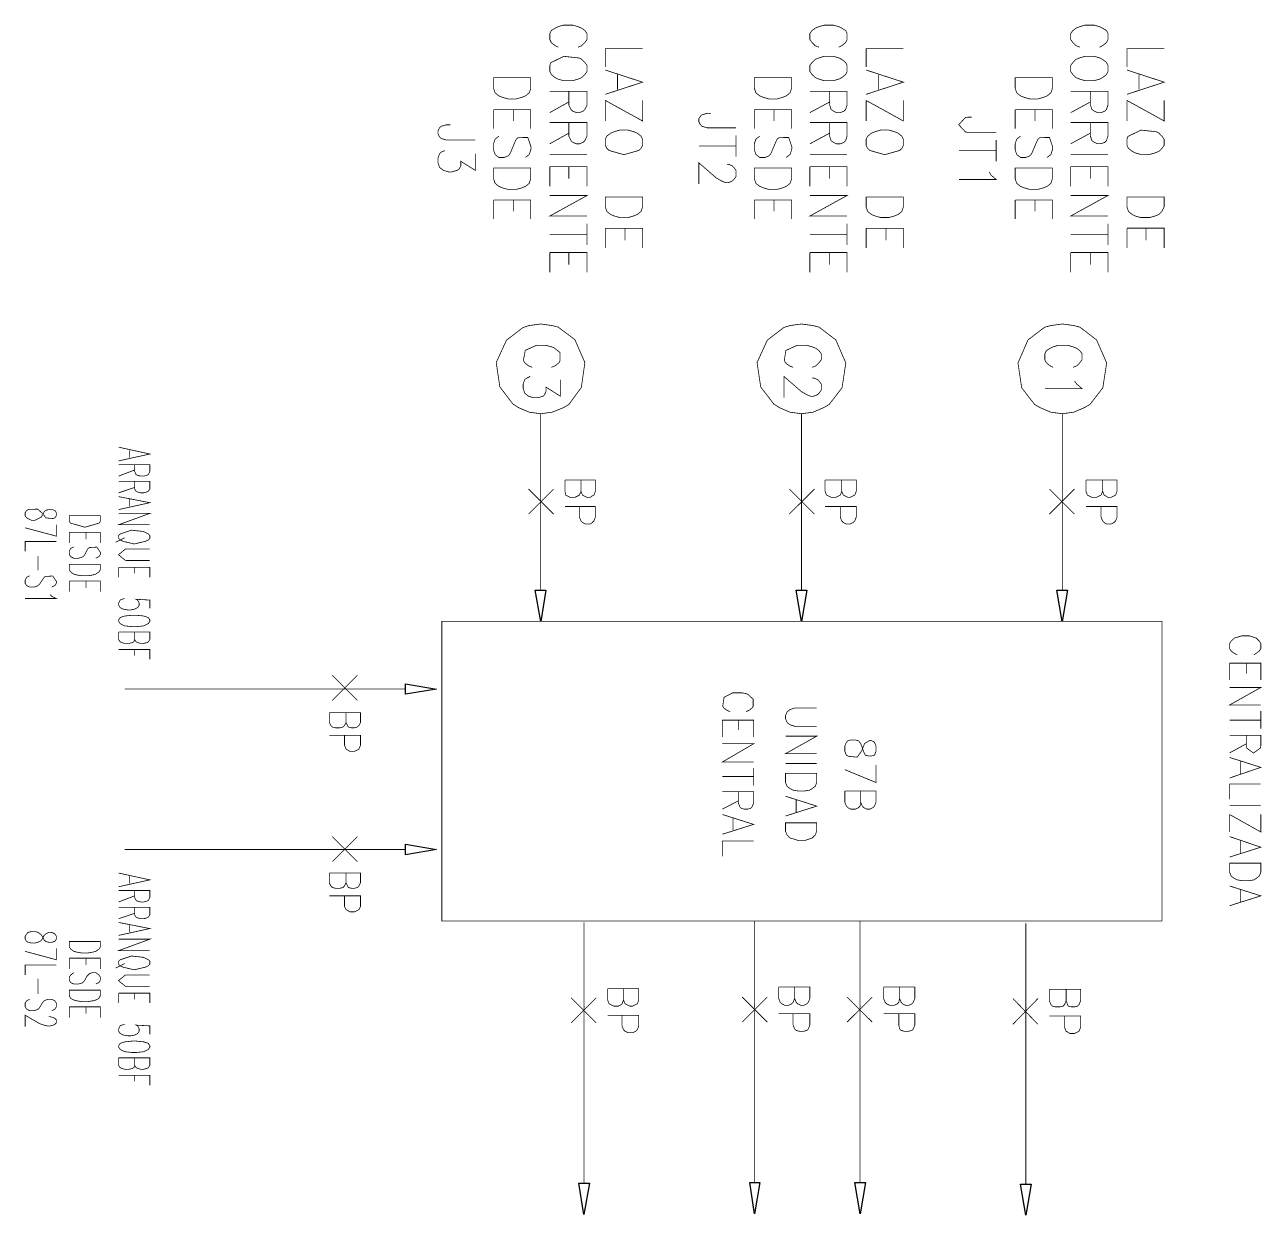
# Model space of a CAD drawing. Extents: x 0.1 to 11.6, y 0.2 to 16.4.
# Drawn here: x 8.245 to 9.601, y 3.378 to 4.683 of the extents above; entities that cross this region are included whole.
import ezdxf

# ---------------------------------------------------------------- set-up
doc = ezdxf.new("R2010")
doc.units = 0
doc.header["$MEASUREMENT"] = 0

msp = doc.modelspace()

# ---------------------------------------------------------------- linework, layer by layer
at = {"color": 0, "const_width": 0.000833}
for points in [[(8.85086, 4.65831), (8.85499, 4.66), (8.85835, 4.66331), (8.86083, 4.66667), (8.86083, 4.67333), (8.85835, 4.67665), (8.85499, 4.67914), (8.85086, 4.68083), (8.845, 4.68251), (8.83501, 4.68251), (8.82915, 4.68083), (8.82585, 4.67914), (8.82167, 4.67665), (8.81999, 4.67333), (8.81999, 4.66667), (8.82167, 4.66331), (8.82585, 4.66), (8.82915, 4.65831)], [(9.13667, 4.65831), (9.13997, 4.66), (9.14415, 4.66331), (9.14583, 4.66667), (9.14583, 4.67333), (9.14415, 4.67665), (9.13997, 4.67914), (9.13667, 4.68083), (9.13086, 4.68251), (9.12082, 4.68251), (9.11501, 4.68083), (9.11083, 4.67914), (9.10747, 4.67665), (9.10499, 4.67333), (9.10499, 4.66667), (9.10747, 4.66331), (9.11083, 4.66), (9.11501, 4.65831)], [(9.42253, 4.65831), (9.42583, 4.66), (9.43001, 4.66331), (9.43169, 4.66667), (9.43169, 4.67333), (9.43001, 4.67665), (9.42583, 4.67914), (9.42253, 4.68083), (9.41667, 4.68251), (9.40668, 4.68251), (9.40082, 4.68083), (9.39665, 4.67914), (9.39333, 4.67665), (9.39085, 4.67333), (9.39085, 4.66667), (9.39333, 4.66331), (9.39665, 4.66), (9.40082, 4.65831)], [(8.92165, 4.65663), (8.88086, 4.65663), (8.88086, 4.63667)], [(9.20751, 4.65663), (9.16667, 4.65663), (9.16667, 4.63667)], [(9.49333, 4.65663), (9.45253, 4.65663), (9.45253, 4.63667)], [(8.88086, 4.63331), (8.92165, 4.62001), (8.88086, 4.60667)], [(8.89415, 4.62831), (8.89415, 4.61165)], [(9.16667, 4.63331), (9.20751, 4.62001), (9.16667, 4.60667)], [(9.18001, 4.62831), (9.18001, 4.61165)], [(9.45253, 4.63331), (9.49333, 4.62001), (9.45253, 4.60667)], [(9.46582, 4.62831), (9.46582, 4.61165)], [(8.81999, 4.60997), (8.86083, 4.60997), (8.86083, 4.595), (8.85835, 4.59), (8.85667, 4.58832), (8.85249, 4.58664), (8.84918, 4.58664), (8.845, 4.58832), (8.84332, 4.59), (8.84082, 4.595), (8.84082, 4.60997)], [(8.84082, 4.59831), (8.81999, 4.58664)], [(8.88086, 4.59999), (8.92165, 4.57747), (8.92165, 4.59999)], [(8.88086, 4.59999), (8.88086, 4.57747)], [(9.10499, 4.60997), (9.14583, 4.60997), (9.14583, 4.595), (9.14415, 4.59), (9.14253, 4.58832), (9.13835, 4.58664), (9.13417, 4.58664), (9.13086, 4.58832), (9.12831, 4.59), (9.12668, 4.595), (9.12668, 4.60997)], [(9.12668, 4.59831), (9.10499, 4.58664)], [(9.16667, 4.59999), (9.20751, 4.57747), (9.20751, 4.59999)], [(9.16667, 4.59999), (9.16667, 4.57747)], [(9.39085, 4.60997), (9.43169, 4.60997), (9.43169, 4.595), (9.43001, 4.59), (9.42833, 4.58832), (9.42415, 4.58664), (9.41997, 4.58664), (9.41667, 4.58832), (9.41417, 4.59), (9.41249, 4.595), (9.41249, 4.60997)], [(9.41249, 4.59831), (9.39085, 4.58664)], [(9.45253, 4.59999), (9.49333, 4.57747), (9.49333, 4.59999)], [(9.45253, 4.59999), (9.45253, 4.57747)], [(8.75836, 4.59), (8.79915, 4.59), (8.79915, 4.56917)], [(8.75836, 4.59), (8.75836, 4.56917)], [(8.78, 4.59), (8.78, 4.57747)], [(9.02414, 4.56999), (8.99251, 4.56999), (8.98665, 4.57167), (8.98503, 4.57329), (8.98335, 4.57667), (8.98335, 4.57997), (8.98503, 4.58247), (8.98665, 4.58415), (8.99251, 4.58583), (8.99669, 4.58583)], [(9.04417, 4.59), (9.08501, 4.59), (9.08501, 4.56917)], [(9.04417, 4.59), (9.04417, 4.56917)], [(9.06581, 4.59), (9.06581, 4.57747)], [(9.33003, 4.59), (9.37082, 4.59), (9.37082, 4.56917)], [(9.33003, 4.59), (9.33003, 4.56917)], [(9.35167, 4.59), (9.35167, 4.57747)], [(8.73833, 4.55664), (8.70665, 4.55664), (8.70085, 4.55832), (8.69917, 4.56), (8.69749, 4.56332), (8.69749, 4.56662), (8.69917, 4.56999), (8.70085, 4.57167), (8.70665, 4.57329), (8.71083, 4.57329)], [(8.81999, 4.57579), (8.86083, 4.57579), (8.86083, 4.56082), (8.85835, 4.55583), (8.85667, 4.55414), (8.85249, 4.55246), (8.84918, 4.55246), (8.845, 4.55414), (8.84332, 4.55583), (8.84082, 4.56082), (8.84082, 4.57579)], [(9.10499, 4.57585), (9.14583, 4.57585), (9.14583, 4.56082), (9.14415, 4.55583), (9.14253, 4.55414), (9.13835, 4.55246), (9.13417, 4.55246), (9.13086, 4.55414), (9.12831, 4.55583), (9.12668, 4.56082), (9.12668, 4.57585)], [(9.30919, 4.565), (9.27832, 4.565), (9.2755, 4.56543), (9.26812, 4.57335), (9.2755, 4.58128), (9.27832, 4.58165), (9.2825, 4.58165)], [(9.39085, 4.57585), (9.43169, 4.57585), (9.43169, 4.56082), (9.43001, 4.55583), (9.42833, 4.55414), (9.42415, 4.55251), (9.41997, 4.55251), (9.41667, 4.55414), (9.41417, 4.55583), (9.41249, 4.56082), (9.41249, 4.57585)], [(8.79335, 4.53749), (8.79753, 4.54081), (8.79915, 4.54579), (8.79953, 4.54872), (8.79596, 4.5594), (8.78543, 4.55925), (8.78331, 4.55751), (8.78168, 4.55414), (8.7775, 4.54417), (8.77582, 4.54081), (8.77414, 4.53917), (8.77001, 4.53749), (8.76417, 4.53749), (8.75999, 4.54081), (8.75836, 4.54579), (8.75836, 4.55246), (8.75999, 4.55751), (8.76417, 4.56082)], [(8.84082, 4.56413), (8.81999, 4.55246)], [(9.02414, 4.56164), (9.02414, 4.53831)], [(9.07915, 4.53749), (9.08333, 4.54081), (9.08501, 4.54585), (9.08539, 4.54878), (9.08182, 4.5594), (9.07129, 4.55925), (9.06917, 4.55751), (9.06749, 4.55414), (9.06332, 4.54417), (9.06168, 4.54081), (9.06, 4.53917), (9.05583, 4.53749), (9.05003, 4.53749), (9.04585, 4.54081), (9.04417, 4.54585), (9.04417, 4.55246), (9.04585, 4.55751), (9.05003, 4.56082)], [(9.12668, 4.56413), (9.10499, 4.55246)], [(9.30919, 4.55664), (9.30919, 4.53331)], [(9.36501, 4.53749), (9.36919, 4.54081), (9.37082, 4.54585), (9.37121, 4.54878), (9.36762, 4.5594), (9.3571, 4.55925), (9.35499, 4.55751), (9.35335, 4.55414), (9.34918, 4.54417), (9.3475, 4.54081), (9.34581, 4.53917), (9.34169, 4.53749), (9.33583, 4.53749), (9.33165, 4.54081), (9.33003, 4.54585), (9.33003, 4.55246), (9.33165, 4.55751), (9.33583, 4.56082)], [(9.41249, 4.56418), (9.39085, 4.55251)], [(8.73833, 4.54167), (8.73833, 4.52333), (8.7225, 4.53331), (8.7225, 4.52832), (8.72081, 4.52496), (8.71832, 4.52333), (8.71251, 4.52165), (8.70915, 4.52165), (8.70335, 4.52333), (8.69917, 4.52664), (8.69749, 4.53163), (8.69749, 4.53668), (8.69917, 4.54167), (8.70085, 4.54329), (8.70503, 4.54497)], [(9.02414, 4.54997), (8.98335, 4.54997)], [(9.30919, 4.54497), (9.26833, 4.54497)], [(8.86083, 4.54081), (8.81999, 4.54081)], [(9.01417, 4.53), (9.01585, 4.53), (9.02001, 4.52832), (9.02165, 4.52664), (9.02414, 4.52333), (9.02414, 4.51665), (9.02165, 4.51329), (9.02001, 4.51167), (9.01585, 4.50999), (9.01247, 4.50999), (9.00836, 4.51167), (9.0025, 4.51497), (8.98335, 4.53163), (8.98335, 4.50831)], [(9.14583, 4.54081), (9.10499, 4.54081)], [(9.43169, 4.54081), (9.39085, 4.54081)], [(8.81999, 4.5275), (8.86083, 4.5275), (8.86083, 4.50581)], [(8.81999, 4.5275), (8.81999, 4.50581)], [(8.84082, 4.5275), (8.84082, 4.51417)], [(9.10499, 4.5275), (9.14583, 4.5275), (9.14583, 4.50581)], [(9.10499, 4.5275), (9.10499, 4.50581)], [(9.12668, 4.5275), (9.12668, 4.51417)], [(9.30165, 4.52165), (9.30333, 4.51833), (9.30919, 4.51335), (9.26833, 4.51335)], [(9.39085, 4.5275), (9.43169, 4.5275), (9.43169, 4.50581)], [(9.39085, 4.5275), (9.39085, 4.50581)], [(9.41249, 4.5275), (9.41249, 4.51417)], [(8.75836, 4.49083), (8.79915, 4.49083), (8.79915, 4.47)], [(8.75836, 4.49083), (8.75836, 4.47)], [(8.78, 4.49083), (8.78, 4.47831)], [(8.81999, 4.49582), (8.86083, 4.49582), (8.81999, 4.47331), (8.86083, 4.47331)], [(9.04417, 4.49083), (9.08501, 4.49083), (9.08501, 4.47)], [(9.04417, 4.49083), (9.04417, 4.47)], [(9.06581, 4.49083), (9.06581, 4.47831)], [(9.10499, 4.49582), (9.14583, 4.49582), (9.10499, 4.47331), (9.14583, 4.47331)], [(9.33003, 4.49083), (9.37082, 4.49083), (9.37082, 4.47)], [(9.33003, 4.49083), (9.33003, 4.47)], [(9.35167, 4.49083), (9.35167, 4.47831)], [(9.39085, 4.49582), (9.43169, 4.49582), (9.39085, 4.47331), (9.43169, 4.47331)], [(8.86083, 4.465), (8.86083, 4.44168)], [(9.14583, 4.465), (9.14583, 4.44168)], [(9.43169, 4.465), (9.43169, 4.44168)], [(8.86083, 4.45335), (8.81999, 4.45335)], [(8.88086, 4.45996), (8.92165, 4.45996), (8.92165, 4.43832)], [(8.88086, 4.45996), (8.88086, 4.43832)], [(8.9025, 4.45996), (8.9025, 4.44667)], [(9.14583, 4.45335), (9.10499, 4.45335)], [(9.16667, 4.45996), (9.20751, 4.45996), (9.20751, 4.43832)], [(9.16667, 4.45996), (9.16667, 4.43832)], [(9.18832, 4.45996), (9.18832, 4.44667)], [(9.43169, 4.45335), (9.39085, 4.45335)], [(9.45253, 4.46001), (9.49333, 4.46001), (9.49333, 4.43832)], [(9.45253, 4.46001), (9.45253, 4.43832)], [(9.47336, 4.46001), (9.47336, 4.44667)], [(8.81999, 4.43332), (8.86083, 4.43332), (8.86083, 4.41168)], [(8.81999, 4.43332), (8.81999, 4.41168)], [(8.84082, 4.43332), (8.84082, 4.41997)], [(9.10499, 4.43332), (9.14583, 4.43332), (9.14583, 4.41168)], [(9.10499, 4.43332), (9.10499, 4.41168)], [(9.12668, 4.43332), (9.12668, 4.41997)], [(9.39085, 4.43332), (9.43169, 4.43332), (9.43169, 4.41168)], [(9.39085, 4.43332), (9.39085, 4.41168)], [(9.41249, 4.43332), (9.41249, 4.41997)], [(8.82167, 4.30751), (8.82585, 4.30914), (8.83003, 4.3125), (8.83128, 4.31472), (8.83128, 4.32374), (8.82394, 4.32937), (8.82167, 4.32997), (8.81581, 4.33165), (8.80664, 4.33165), (8.80414, 4.33106), (8.79312, 4.32617), (8.79107, 4.31511), (8.79249, 4.3125), (8.79665, 4.30914), (8.80083, 4.30751)], [(9.10747, 4.30751), (9.11165, 4.30914), (9.11501, 4.3125), (9.11751, 4.31581), (9.11751, 4.32249), (9.11501, 4.32579), (9.11165, 4.32835), (9.10747, 4.32997), (9.10167, 4.33165), (9.09169, 4.33165), (9.08925, 4.33089), (9.07872, 4.32596), (9.07693, 4.31511), (9.07835, 4.3125), (9.08251, 4.30914), (9.08664, 4.30751)], [(9.39333, 4.30751), (9.39751, 4.30914), (9.40082, 4.3125), (9.40332, 4.31581), (9.40332, 4.32249), (9.40082, 4.32579), (9.39751, 4.32835), (9.39333, 4.32997), (9.38747, 4.33165), (9.3775, 4.33165), (9.37169, 4.32997), (9.36833, 4.32835), (9.36415, 4.32579), (9.36253, 4.32249), (9.36253, 4.31581), (9.36415, 4.3125), (9.36833, 4.30914), (9.37169, 4.30751)], [(8.83165, 4.29417), (8.83165, 4.27582), (8.81581, 4.28581), (8.81581, 4.28082), (8.81418, 4.2775), (8.8125, 4.27582), (8.80664, 4.27414), (8.80251, 4.27414), (8.79665, 4.27582), (8.79249, 4.27914), (8.79085, 4.28413), (8.79085, 4.28917), (8.79249, 4.29417), (8.79497, 4.29579), (8.79833, 4.29747)], [(9.10747, 4.29579), (9.10915, 4.29579), (9.11333, 4.29417), (9.11501, 4.29249), (9.11751, 4.28917), (9.11751, 4.2825), (9.11501, 4.27914), (9.11333, 4.2775), (9.10915, 4.27582), (9.10585, 4.27582), (9.10167, 4.2775), (9.09581, 4.28082), (9.07667, 4.29747), (9.07667, 4.27414)], [(9.39501, 4.29249), (9.39751, 4.28917), (9.40332, 4.28413), (9.36253, 4.28413)], [(8.81, 4.06332), (8.81, 4.25667)], [(9.09581, 4.06332), (9.09581, 4.25667)], [(9.38167, 4.06332), (9.38167, 4.25667)], [(8.3475, 4.22), (8.38167, 4.21251), (8.3475, 4.20497)], [(8.35915, 4.21664), (8.35915, 4.20833)], [(8.3475, 4.20079), (8.38167, 4.20079), (8.38167, 4.19331), (8.37999, 4.19), (8.37831, 4.18913), (8.375, 4.18832), (8.37169, 4.18832), (8.36833, 4.18913), (8.36664, 4.19), (8.36501, 4.19331), (8.36501, 4.20079)], [(8.36501, 4.19499), (8.3475, 4.18832)], [(8.3475, 4.18251), (8.38167, 4.18251), (8.38167, 4.17415), (8.37999, 4.17165), (8.37831, 4.17085), (8.375, 4.16997), (8.37169, 4.16997), (8.36833, 4.17085), (8.36664, 4.17165), (8.36501, 4.17415), (8.36501, 4.18251)], [(8.83664, 4.18414), (8.87001, 4.18414), (8.87001, 4.17165), (8.86833, 4.16749), (8.86664, 4.16667), (8.86415, 4.16499), (8.86083, 4.16499), (8.85585, 4.16749), (8.85417, 4.17165), (8.85417, 4.18414)], [(8.85417, 4.17165), (8.85249, 4.16749), (8.8475, 4.16499), (8.8425, 4.16499), (8.83751, 4.16749), (8.83664, 4.17165), (8.83664, 4.18414)], [(9.12169, 4.18414), (9.15582, 4.18414), (9.15582, 4.17165), (9.15419, 4.16749), (9.14914, 4.16499), (9.14665, 4.16499), (9.14165, 4.16749), (9.13997, 4.17165), (9.13997, 4.18414)], [(9.13997, 4.17165), (9.13835, 4.16749), (9.13336, 4.16499), (9.12831, 4.16499), (9.12332, 4.16749), (9.12169, 4.17165), (9.12169, 4.18414)], [(9.4075, 4.18414), (9.44168, 4.18414), (9.44168, 4.17165), (9.44, 4.16749), (9.435, 4.16499), (9.43164, 4.16499), (9.42914, 4.16667), (9.42751, 4.16749), (9.42583, 4.17165), (9.42583, 4.18414)], [(9.42583, 4.17165), (9.42415, 4.16749), (9.41917, 4.16499), (9.41417, 4.16499), (9.40918, 4.16749), (9.4075, 4.17165), (9.4075, 4.18414)], [(8.36501, 4.17583), (8.3475, 4.16997)], [(8.3475, 4.16581), (8.38167, 4.15918), (8.3475, 4.15164)], [(8.35915, 4.16331), (8.35915, 4.155)], [(8.79665, 4.17415), (8.82417, 4.14665)], [(8.79665, 4.14665), (8.82417, 4.17415)], [(9.08251, 4.17415), (9.11003, 4.14665)], [(9.08251, 4.14665), (9.11003, 4.17415)], [(9.36751, 4.17415), (9.39501, 4.14665)], [(9.36751, 4.14665), (9.39501, 4.17415)], [(8.83664, 4.155), (8.87001, 4.155), (8.87001, 4.14333), (8.86833, 4.13917), (8.86664, 4.13747), (8.86415, 4.13579), (8.85915, 4.13579), (8.85585, 4.13747), (8.85417, 4.13917), (8.85249, 4.14333), (8.85249, 4.155)], [(9.12169, 4.155), (9.15582, 4.155), (9.15582, 4.14333), (9.15419, 4.13917), (9.1525, 4.13747), (9.14914, 4.13579), (9.14501, 4.13579), (9.14165, 4.13747), (9.13997, 4.13917), (9.13835, 4.14333), (9.13835, 4.155)], [(9.4075, 4.155), (9.44168, 4.155), (9.44168, 4.14333), (9.44, 4.13917), (9.43832, 4.13747), (9.435, 4.13579), (9.43001, 4.13579), (9.42751, 4.13747), (9.42583, 4.13917), (9.42415, 4.14333), (9.42415, 4.155)], [(8.3475, 4.14746), (8.38167, 4.14746), (8.3475, 4.13499), (8.38167, 4.13499)], [(8.24501, 4.13167), (8.27919, 4.1225), (8.27919, 4.13499)], [(8.29335, 4.12663), (8.32753, 4.12663), (8.32753, 4.11496)], [(8.29335, 4.12663), (8.29335, 4.11496)], [(8.31168, 4.12663), (8.31168, 4.11914)], [(8.27919, 4.11664), (8.24501, 4.11664), (8.24501, 4.10579)], [(8.32249, 4.09831), (8.32585, 4.09999), (8.32747, 4.10249), (8.32775, 4.10433), (8.32357, 4.11051), (8.31569, 4.11003), (8.31418, 4.10915), (8.3125, 4.10667), (8.31, 4.10167), (8.30832, 4.09999), (8.30664, 4.09918), (8.30333, 4.09831), (8.29833, 4.09831), (8.29497, 4.09999), (8.29335, 4.10249), (8.29335, 4.10579), (8.29497, 4.10915), (8.29833, 4.11083)], [(8.35417, 4.12082), (8.34418, 4.11583)], [(8.25917, 4.10081), (8.25917, 4.08496)], [(8.38167, 4.10835), (8.35747, 4.10835), (8.35488, 4.10829), (8.34728, 4.10211), (8.35488, 4.09592), (8.35747, 4.09581), (8.38167, 4.09581)], [(8.3475, 4.08832), (8.38167, 4.08832), (8.38167, 4.07747)], [(8.3475, 4.08832), (8.3475, 4.07747)], [(8.36501, 4.08832), (8.36501, 4.08165)], [(8.27414, 4.06668), (8.2775, 4.06831), (8.27919, 4.07081), (8.2794, 4.07264), (8.27528, 4.07883), (8.26736, 4.07835), (8.26585, 4.07747), (8.26085, 4.06999), (8.25917, 4.06831), (8.25749, 4.06749), (8.25499, 4.06668), (8.25, 4.06668), (8.24669, 4.06831), (8.24501, 4.07081), (8.24501, 4.07417), (8.24669, 4.07747), (8.25, 4.07915)], [(8.29335, 4.07329), (8.32753, 4.07329), (8.32753, 4.06164)], [(8.29335, 4.07329), (8.29335, 4.06164)], [(8.31168, 4.07329), (8.31168, 4.06581)], [(8.27251, 4.05832), (8.27414, 4.05664), (8.27919, 4.05414), (8.24501, 4.05414)], [(8.38167, 4.04329), (8.38167, 4.05246), (8.36664, 4.05333), (8.36833, 4.05246), (8.37001, 4.04915), (8.37001, 4.04665), (8.36833, 4.04417), (8.36501, 4.04249), (8.36083, 4.04167), (8.35747, 4.04167), (8.35249, 4.04249), (8.34918, 4.04417), (8.3475, 4.04665), (8.3475, 4.04915), (8.34918, 4.05246), (8.35086, 4.05333), (8.35417, 4.05414)], [(8.3475, 4.01747), (8.38167, 4.01747), (8.38167, 4.00917), (8.37999, 4.00667), (8.37831, 4.00581), (8.375, 4.00499), (8.37169, 4.00499), (8.36833, 4.00581), (8.36664, 4.00667), (8.36501, 4.00917), (8.36501, 4.01747)], [(8.36501, 4.00917), (8.36415, 4.00667), (8.36253, 4.00581), (8.35915, 4.00499), (8.35417, 4.00499), (8.35086, 4.00581), (8.34918, 4.00667), (8.3475, 4.00917), (8.3475, 4.01747)], [(9.59169, 3.99246), (9.59418, 3.99414), (9.5975, 3.99664), (9.59918, 3.99914), (9.59918, 4.00499), (9.5975, 4.00749), (9.59418, 4.01079), (9.58664, 4.01329), (9.57835, 4.01329), (9.57335, 4.01167), (9.56999, 4.01079), (9.56668, 4.00749), (9.565, 4.00499), (9.565, 3.99914), (9.56668, 3.99664), (9.56999, 3.99414), (9.57335, 3.99246)], [(8.3475, 3.99832), (8.38167, 3.99832), (8.38167, 3.98747)], [(8.36501, 3.99832), (8.36501, 3.99164)], [(9.565, 3.98335), (9.59918, 3.98335), (9.59918, 3.965)], [(9.565, 3.98335), (9.565, 3.965)], [(9.58333, 3.98335), (9.58333, 3.97163)], [(8.58165, 3.97), (8.60915, 3.94249)], [(8.58165, 3.94249), (8.60915, 3.97)], [(8.66168, 3.95497), (8.35417, 3.95497)], [(9.035, 3.93001), (9.03836, 3.93164), (9.04167, 3.93414), (9.04286, 3.93599), (9.04286, 3.94385), (9.03683, 3.94933), (9.035, 3.94997), (9.03, 3.95085), (9.02251, 3.95085), (9.02029, 3.95079), (9.01101, 3.9459), (9.0095, 3.93614), (9.01085, 3.93414), (9.01417, 3.93164), (9.01753, 3.93001)], [(9.565, 3.95665), (9.59918, 3.95665), (9.565, 3.9375), (9.59918, 3.9375)], [(9.11253, 3.93414), (9.08832, 3.93414), (9.08333, 3.93251), (9.08003, 3.93001), (9.07835, 3.92583), (9.07835, 3.92247), (9.08003, 3.91835), (9.08333, 3.91581), (9.08832, 3.91417), (9.11253, 3.91417)], [(8.57835, 3.92914), (8.61253, 3.92914), (8.61253, 3.91829), (8.61083, 3.91499), (8.60915, 3.91331), (8.60585, 3.91249), (8.60249, 3.91249), (8.59918, 3.91331), (8.59668, 3.91829), (8.59668, 3.92914)], [(8.59668, 3.91829), (8.595, 3.91499), (8.59332, 3.91331), (8.59, 3.91249), (8.58501, 3.91249), (8.58165, 3.91331), (8.58003, 3.91499), (8.57835, 3.91829), (8.57835, 3.92914)], [(9.00917, 3.92085), (9.04335, 3.92085), (9.04335, 3.9025)], [(9.00917, 3.92085), (9.00917, 3.9025)], [(9.02669, 3.92085), (9.02669, 3.91)], [(9.59918, 3.92085), (9.565, 3.92085)], [(9.59918, 3.93083), (9.59918, 3.91168)], [(8.57835, 3.90414), (8.61253, 3.90414), (8.61253, 3.89333), (8.61083, 3.88917), (8.60585, 3.88667), (8.60086, 3.88667), (8.59831, 3.88829), (8.59668, 3.88917), (8.595, 3.89333), (8.595, 3.90414)], [(9.00917, 3.89497), (9.04335, 3.89497), (9.00917, 3.875), (9.04335, 3.875)], [(9.07835, 3.90332), (9.11253, 3.90332), (9.07835, 3.88417), (9.11253, 3.88417)], [(9.565, 3.90414), (9.59918, 3.90414), (9.59918, 3.89247), (9.59864, 3.89025), (9.59115, 3.88482), (9.58382, 3.89025), (9.58333, 3.89247), (9.58333, 3.90414)], [(9.58333, 3.89497), (9.565, 3.88499)], [(9.565, 3.87999), (9.59918, 3.86914), (9.565, 3.85747)], [(9.04335, 3.86833), (9.04335, 3.84918)], [(9.11253, 3.87332), (9.07835, 3.87332)], [(9.14333, 3.86664), (9.17751, 3.85249), (9.17751, 3.87164)], [(9.57667, 3.87582), (9.57667, 3.86165)], [(9.04335, 3.85915), (9.00917, 3.85915)], [(9.00917, 3.8425), (9.04335, 3.8425), (9.04335, 3.82997), (9.04167, 3.82585), (9.03999, 3.82417), (9.03668, 3.82335), (9.03331, 3.82335), (9.03, 3.82417), (9.02832, 3.82585), (9.02669, 3.82997), (9.02669, 3.8425)], [(9.14333, 3.84332), (9.17751, 3.84332), (9.17751, 3.83083), (9.17583, 3.82667), (9.17415, 3.82497), (9.17085, 3.82335), (9.16749, 3.82335), (9.16417, 3.82497), (9.16249, 3.82667), (9.16081, 3.83083), (9.16081, 3.84332)], [(9.16081, 3.83083), (9.16, 3.82667), (9.15831, 3.82497), (9.155, 3.82335), (9.15001, 3.82335), (9.14665, 3.82497), (9.14501, 3.82667), (9.14333, 3.83083), (9.14333, 3.84332)], [(9.59918, 3.85081), (9.565, 3.85081), (9.565, 3.83415)], [(9.02669, 3.83247), (9.00917, 3.82335)], [(9.07835, 3.83751), (9.11253, 3.82667), (9.07835, 3.81581)], [(9.09, 3.83333), (9.09, 3.81917)], [(9.59918, 3.82747), (9.565, 3.82747)], [(9.00917, 3.81749), (9.04335, 3.80664), (9.00917, 3.79585)], [(9.02083, 3.81332), (9.02083, 3.79997)], [(9.565, 3.81749), (9.59918, 3.79833), (9.59918, 3.81749)], [(9.565, 3.81749), (9.565, 3.79833)], [(8.58165, 3.79329), (8.60915, 3.76585)], [(8.58165, 3.76585), (8.60915, 3.79329)], [(9.04335, 3.78831), (9.00917, 3.78831), (9.00917, 3.77165)], [(9.565, 3.79329), (9.59918, 3.78163), (9.565, 3.77083)], [(9.57667, 3.78917), (9.57667, 3.77501)], [(8.66168, 3.77914), (8.35417, 3.77914)], [(8.3475, 3.75331), (8.38167, 3.74582), (8.3475, 3.73833)], [(8.35915, 3.75), (8.35915, 3.74164)], [(8.57835, 3.75331), (8.61253, 3.75331), (8.61253, 3.74246), (8.61083, 3.73915), (8.60915, 3.73747), (8.60585, 3.73665), (8.60249, 3.73665), (8.59918, 3.73747), (8.59668, 3.74246), (8.59668, 3.75331)], [(8.59668, 3.74246), (8.595, 3.73915), (8.59332, 3.73747), (8.59, 3.73665), (8.58501, 3.73665), (8.58165, 3.73747), (8.58003, 3.73915), (8.57835, 3.74246), (8.57835, 3.75331)], [(8.3475, 3.73415), (8.38167, 3.73415), (8.38167, 3.72667), (8.37999, 3.72331), (8.37831, 3.7225), (8.375, 3.72163), (8.37169, 3.72163), (8.36833, 3.7225), (8.36664, 3.72331), (8.36501, 3.72667), (8.36501, 3.73415)], [(9.565, 3.73915), (9.59918, 3.72831), (9.565, 3.7175)], [(9.57667, 3.73497), (9.57667, 3.72168)], [(8.36501, 3.72831), (8.3475, 3.72163)], [(8.3475, 3.71582), (8.38167, 3.71582), (8.38167, 3.70747), (8.37999, 3.70497), (8.37831, 3.70415), (8.375, 3.70335), (8.37169, 3.70335), (8.36833, 3.70415), (8.36664, 3.70497), (8.36501, 3.70747), (8.36501, 3.71582)], [(8.57835, 3.72831), (8.61253, 3.72831), (8.61253, 3.71664), (8.61083, 3.71332), (8.60585, 3.71083), (8.60086, 3.71083), (8.59831, 3.71251), (8.59668, 3.71332), (8.595, 3.71664), (8.595, 3.72831)], [(8.36501, 3.70915), (8.3475, 3.70335)], [(8.3475, 3.69917), (8.38167, 3.69249), (8.3475, 3.685)], [(8.35915, 3.69667), (8.35915, 3.68832)], [(8.85747, 3.41331), (8.85747, 3.69917)], [(9.04417, 3.41417), (9.04417, 3.70079)], [(9.16, 3.41417), (9.16, 3.70079)], [(9.34169, 3.41249), (9.34169, 3.69829)], [(8.3475, 3.68083), (8.38167, 3.68083), (8.3475, 3.66829), (8.38167, 3.66829)], [(8.24501, 3.66749), (8.27919, 3.65831), (8.27919, 3.67085)], [(8.27919, 3.6525), (8.24501, 3.6525), (8.24501, 3.64165)], [(8.29335, 3.66), (8.32753, 3.66), (8.32753, 3.64833)], [(8.29335, 3.66), (8.29335, 3.64833)], [(8.31168, 3.66), (8.31168, 3.6525)], [(8.35417, 3.65414), (8.34418, 3.64914)], [(8.25917, 3.63747), (8.25917, 3.62082)], [(8.32249, 3.63167), (8.32585, 3.63331), (8.32747, 3.63579), (8.32747, 3.63917), (8.32585, 3.64165), (8.32249, 3.64415), (8.31917, 3.64415), (8.31581, 3.64333), (8.3125, 3.63997), (8.31, 3.63499), (8.30832, 3.63331), (8.30664, 3.63249), (8.30333, 3.63167), (8.29833, 3.63167), (8.29497, 3.63331), (8.29335, 3.63579), (8.29335, 3.63917), (8.29497, 3.64165), (8.29833, 3.64415)], [(8.38167, 3.64165), (8.35747, 3.64165), (8.35488, 3.6416), (8.34728, 3.63542), (8.35488, 3.62924), (8.35747, 3.62918), (8.38167, 3.62918)], [(8.3475, 3.62164), (8.38167, 3.62164), (8.38167, 3.61083)], [(8.3475, 3.62164), (8.3475, 3.61083)], [(8.36501, 3.62164), (8.36501, 3.61496)], [(8.88336, 3.62663), (8.91749, 3.62663), (8.91749, 3.61415), (8.91585, 3.60997), (8.91081, 3.60747), (8.9075, 3.60747), (8.9025, 3.60997), (8.90082, 3.61415), (8.90082, 3.62663)], [(8.90082, 3.61415), (8.89914, 3.60997), (8.89833, 3.60915), (8.89501, 3.60747), (8.88997, 3.60747), (8.88499, 3.60997), (8.88336, 3.61415), (8.88336, 3.62663)], [(9.07086, 3.62831), (9.10499, 3.62831), (9.10499, 3.61583), (9.10335, 3.61165), (9.10167, 3.60997), (9.09831, 3.60835), (9.095, 3.60835), (9.09169, 3.60997), (9.09, 3.61165), (9.08832, 3.61583), (9.08832, 3.62831)], [(9.08832, 3.61583), (9.08664, 3.61165), (9.08501, 3.60997), (9.08165, 3.60835), (9.07747, 3.60835), (9.07417, 3.60997), (9.07249, 3.61165), (9.07086, 3.61583), (9.07086, 3.62831)], [(9.18582, 3.62831), (9.22, 3.62831), (9.22, 3.61583), (9.21832, 3.61165), (9.21669, 3.60997), (9.21332, 3.60835), (9.21001, 3.60835), (9.20665, 3.60997), (9.20503, 3.61165), (9.20335, 3.61583), (9.20335, 3.62831)], [(9.20335, 3.61583), (9.20247, 3.61165), (9.20085, 3.60997), (9.19749, 3.60835), (9.19249, 3.60835), (9.18918, 3.60997), (9.1875, 3.61165), (9.18582, 3.61583), (9.18582, 3.62831)], [(9.36751, 3.62582), (9.40169, 3.62582), (9.40169, 3.61333), (9.40001, 3.60915), (9.39833, 3.60747), (9.39501, 3.60667), (9.39165, 3.60667), (9.38835, 3.60747), (9.38747, 3.60915), (9.38585, 3.61333), (9.38585, 3.62582)], [(9.38585, 3.61333), (9.38417, 3.60915), (9.38249, 3.60747), (9.37918, 3.60667), (9.37418, 3.60667), (9.37082, 3.60747), (9.36914, 3.60915), (9.36751, 3.61333), (9.36751, 3.62582)], [(8.27414, 3.60249), (8.2775, 3.60417), (8.27919, 3.60667), (8.27919, 3.61083), (8.2775, 3.61333), (8.27414, 3.61496), (8.27083, 3.61496), (8.26753, 3.61415), (8.26585, 3.61333), (8.26417, 3.61165), (8.26085, 3.60579), (8.25917, 3.60417), (8.25749, 3.60331), (8.25499, 3.60249), (8.25, 3.60249), (8.24669, 3.60417), (8.24501, 3.60667), (8.24501, 3.61083), (8.24669, 3.61333), (8.25, 3.61496)], [(8.84332, 3.61664), (8.87082, 3.58914)], [(8.84332, 3.58914), (8.87082, 3.61664)], [(9.03082, 3.61746), (9.05832, 3.59)], [(9.03082, 3.59), (9.05832, 3.61746)], [(9.04417, 3.60747), (9.04497, 3.60747)], [(9.14583, 3.61746), (9.17333, 3.59)], [(9.14583, 3.59), (9.17333, 3.61746)], [(9.16, 3.60747), (9.16081, 3.60747)], [(9.32747, 3.61583), (9.35499, 3.58751)], [(9.32747, 3.58751), (9.35499, 3.61583)], [(8.27083, 3.59581), (8.27251, 3.59581), (8.27582, 3.595), (8.2775, 3.59413), (8.27919, 3.5925), (8.27919, 3.58914), (8.2775, 3.58751), (8.27582, 3.58664), (8.27251, 3.58583), (8.26915, 3.58583), (8.26585, 3.58664), (8.26085, 3.58832), (8.24501, 3.5975), (8.24501, 3.58496)], [(8.29335, 3.60667), (8.32753, 3.60667), (8.32753, 3.595)], [(8.29335, 3.60667), (8.29335, 3.595)], [(8.31168, 3.60667), (8.31168, 3.59918)], [(8.85747, 3.60667), (8.85835, 3.60667)], [(8.88336, 3.5975), (8.91749, 3.5975), (8.91749, 3.58583), (8.91585, 3.58165), (8.91417, 3.57997), (8.91081, 3.57835), (8.90582, 3.57835), (8.9025, 3.57997), (8.90082, 3.58165), (8.89914, 3.58583), (8.89914, 3.5975)], [(9.07086, 3.59918), (9.10499, 3.59918), (9.10499, 3.58664), (9.10335, 3.58247), (9.10167, 3.58083), (9.09831, 3.57997), (9.09332, 3.57997), (9.09, 3.58083), (9.08832, 3.58247), (9.08664, 3.58664), (9.08664, 3.59918)], [(9.18582, 3.59918), (9.22, 3.59918), (9.22, 3.58664), (9.21832, 3.58247), (9.21669, 3.58083), (9.21332, 3.57997), (9.20833, 3.57997), (9.20503, 3.58083), (9.20335, 3.58247), (9.20247, 3.58664), (9.20247, 3.59918)], [(9.34169, 3.60579), (9.3425, 3.60579)], [(9.36751, 3.59663), (9.40169, 3.59663), (9.40169, 3.58415), (9.40001, 3.57997), (9.39501, 3.57747), (9.38997, 3.57747), (9.38747, 3.57915), (9.38585, 3.57997), (9.38417, 3.58415), (9.38417, 3.59663)], [(8.38167, 3.57667), (8.38167, 3.58583), (8.36664, 3.58664), (8.36833, 3.58583), (8.37001, 3.58247), (8.37001, 3.57997), (8.36833, 3.57747), (8.36501, 3.57579), (8.36083, 3.57497), (8.35747, 3.57497), (8.35249, 3.57579), (8.34918, 3.57747), (8.3475, 3.57997), (8.3475, 3.58247), (8.34918, 3.58583), (8.35086, 3.58664), (8.35417, 3.58751)], [(8.3475, 3.55083), (8.38167, 3.55083), (8.38167, 3.54249), (8.37999, 3.53999), (8.37831, 3.53917), (8.375, 3.53831), (8.37169, 3.53831), (8.36833, 3.53917), (8.36664, 3.53999), (8.36501, 3.54249), (8.36501, 3.55083)], [(8.36501, 3.54249), (8.36415, 3.53999), (8.36253, 3.53917), (8.35915, 3.53831), (8.35417, 3.53831), (8.35086, 3.53917), (8.34918, 3.53999), (8.3475, 3.54249), (8.3475, 3.55083)], [(8.3475, 3.53162), (8.38167, 3.53162), (8.38167, 3.52083)], [(8.36501, 3.53162), (8.36501, 3.52501)]]:
    msp.add_lwpolyline(points, dxfattribs=at)
for points in [[(8.86083, 4.63829), (8.85835, 4.64165), (8.85499, 4.64497), (8.85237, 4.64649), (8.83529, 4.64833), (8.82107, 4.64128), (8.81999, 4.63829), (8.81999, 4.63167), (8.82167, 4.62831), (8.82585, 4.625), (8.82915, 4.62332), (8.83501, 4.62164), (8.845, 4.62164), (8.85086, 4.62332), (8.85499, 4.625), (8.85835, 4.62831), (8.86083, 4.63167), (8.86083, 4.63829)], [(9.14583, 4.63835), (9.14415, 4.64165), (9.13997, 4.64497), (9.13667, 4.64665), (9.13086, 4.64833), (9.12082, 4.64833), (9.11501, 4.64665), (9.11083, 4.64497), (9.10747, 4.64165), (9.10499, 4.63835), (9.10499, 4.63167), (9.10747, 4.62831), (9.11083, 4.625), (9.11501, 4.62332), (9.12082, 4.62164), (9.13086, 4.62164), (9.13667, 4.62332), (9.13997, 4.625), (9.14415, 4.62831), (9.14583, 4.63167), (9.14583, 4.63835)], [(9.43169, 4.63835), (9.43001, 4.64165), (9.42583, 4.64497), (9.42253, 4.64665), (9.41667, 4.64833), (9.40668, 4.64833), (9.40082, 4.64665), (9.39665, 4.64497), (9.39333, 4.64165), (9.39085, 4.63835), (9.39085, 4.63167), (9.39333, 4.62831), (9.39665, 4.625), (9.40082, 4.62332), (9.40668, 4.62164), (9.41667, 4.62164), (9.42253, 4.62332), (9.42583, 4.625), (9.43001, 4.62831), (9.43169, 4.63167), (9.43169, 4.63835)], [(8.75836, 4.625), (8.79915, 4.625), (8.79915, 4.61333), (8.79753, 4.60835), (8.79335, 4.60499), (8.78917, 4.60331), (8.78331, 4.60167), (8.77414, 4.60167), (8.76833, 4.60331), (8.76417, 4.60499), (8.75999, 4.60835), (8.75836, 4.61333), (8.75836, 4.625)], [(9.04417, 4.625), (9.08501, 4.625), (9.08501, 4.61333), (9.08333, 4.60835), (9.07915, 4.60499), (9.07497, 4.60331), (9.06917, 4.60167), (9.06, 4.60167), (9.05414, 4.60331), (9.05003, 4.60499), (9.04585, 4.60835), (9.04417, 4.61333), (9.04417, 4.625)], [(9.33003, 4.625), (9.37082, 4.625), (9.37082, 4.61333), (9.36919, 4.60835), (9.36501, 4.60499), (9.36083, 4.60331), (9.35499, 4.60167), (9.34581, 4.60167), (9.34, 4.60331), (9.33583, 4.60499), (9.33165, 4.60835), (9.33003, 4.61333), (9.33003, 4.625)], [(8.92165, 4.55751), (8.91997, 4.56082), (8.91585, 4.56413), (8.91168, 4.56581), (8.90582, 4.56749), (8.89665, 4.56749), (8.89085, 4.56581), (8.88667, 4.56413), (8.88249, 4.56082), (8.88086, 4.55751), (8.88086, 4.55083), (8.88249, 4.54747), (8.88482, 4.54519), (8.90121, 4.54053), (8.91758, 4.54519), (8.91997, 4.54747), (8.92165, 4.55083), (8.92165, 4.55751)], [(9.20751, 4.55751), (9.20583, 4.56082), (9.20167, 4.56413), (9.19749, 4.56581), (9.19168, 4.56749), (9.18251, 4.56749), (9.17665, 4.56581), (9.17253, 4.56413), (9.16835, 4.56082), (9.16667, 4.55751), (9.16667, 4.55083), (9.16835, 4.54747), (9.17068, 4.54519), (9.18707, 4.54053), (9.20344, 4.54519), (9.20583, 4.54747), (9.20751, 4.55083), (9.20751, 4.55751)], [(9.49333, 4.55751), (9.49083, 4.56082), (9.48753, 4.56418), (9.48492, 4.56565), (9.46783, 4.56749), (9.45361, 4.56049), (9.45253, 4.55751), (9.45253, 4.55083), (9.45415, 4.54747), (9.45833, 4.54417), (9.46164, 4.54249), (9.4675, 4.54081), (9.47749, 4.54081), (9.48335, 4.54249), (9.48753, 4.54417), (9.49083, 4.54747), (9.49333, 4.55083), (9.49333, 4.55751)], [(8.75836, 4.52582), (8.79915, 4.52582), (8.79915, 4.51417), (8.79753, 4.50917), (8.79335, 4.50581), (8.78917, 4.50412), (8.78331, 4.5025), (8.77414, 4.5025), (8.76833, 4.50412), (8.76417, 4.50581), (8.75999, 4.50917), (8.75836, 4.51417), (8.75836, 4.52582)], [(9.04417, 4.52582), (9.08501, 4.52582), (9.08501, 4.51417), (9.08333, 4.50917), (9.07915, 4.50581), (9.07497, 4.50418), (9.06917, 4.5025), (9.06, 4.5025), (9.05414, 4.50418), (9.05003, 4.50581), (9.04585, 4.50917), (9.04417, 4.51417), (9.04417, 4.52582)], [(9.33003, 4.52582), (9.37082, 4.52582), (9.37082, 4.51417), (9.36919, 4.50917), (9.36501, 4.50581), (9.36083, 4.50418), (9.35499, 4.5025), (9.34581, 4.5025), (9.34, 4.50418), (9.33583, 4.50581), (9.33165, 4.50917), (9.33003, 4.51417), (9.33003, 4.52582)], [(8.88086, 4.49414), (8.92165, 4.49414), (8.92165, 4.48329), (8.91997, 4.47831), (8.91585, 4.47499), (8.91168, 4.47331), (8.90582, 4.47163), (8.89665, 4.47163), (8.89085, 4.47331), (8.88667, 4.47499), (8.88249, 4.47831), (8.88086, 4.48329), (8.88086, 4.49414)], [(9.16667, 4.49414), (9.20751, 4.49414), (9.20751, 4.48335), (9.20583, 4.47831), (9.20167, 4.47499), (9.19749, 4.47331), (9.19168, 4.47168), (9.18251, 4.47168), (9.17665, 4.47331), (9.17253, 4.47499), (9.16835, 4.47831), (9.16667, 4.48335), (9.16667, 4.49414)], [(9.45253, 4.49414), (9.49333, 4.49414), (9.49333, 4.48335), (9.49083, 4.47831), (9.48753, 4.47499), (9.48335, 4.47331), (9.47749, 4.47168), (9.4675, 4.47168), (9.46164, 4.47331), (9.45833, 4.47499), (9.45415, 4.47831), (9.45253, 4.48335), (9.45253, 4.49414)], [(8.81, 4.25667), (8.82249, 4.25831), (8.83501, 4.26329), (8.84099, 4.26699), (8.85454, 4.28537), (8.85846, 4.31272), (8.84744, 4.33789), (8.82921, 4.35161), (8.82249, 4.35331), (8.81, 4.35499), (8.79753, 4.35331), (8.79069, 4.35118), (8.77251, 4.33724), (8.76129, 4.31278), (8.76525, 4.28608), (8.77957, 4.26731), (8.78581, 4.26329), (8.79753, 4.25831), (8.81, 4.25667)], [(9.09581, 4.25667), (9.10835, 4.25831), (9.12001, 4.26329), (9.12614, 4.26682), (9.14025, 4.28504), (9.14442, 4.31228), (9.13346, 4.33751), (9.11518, 4.35151), (9.10835, 4.35331), (9.09581, 4.35499), (9.08333, 4.35331), (9.0765, 4.35118), (9.05832, 4.33724), (9.04715, 4.31278), (9.05111, 4.28608), (9.06543, 4.26731), (9.07167, 4.26329), (9.08333, 4.25831), (9.09581, 4.25667)], [(9.38167, 4.25667), (9.39415, 4.25831), (9.40582, 4.26329), (9.41194, 4.26682), (9.42606, 4.28504), (9.43024, 4.31228), (9.41928, 4.33751), (9.40099, 4.35151), (9.39415, 4.35331), (9.38167, 4.35499), (9.36914, 4.35331), (9.36231, 4.35146), (9.34403, 4.33751), (9.33306, 4.31222), (9.33718, 4.285), (9.35129, 4.26682), (9.35747, 4.26329), (9.36914, 4.25831), (9.38167, 4.25667)], [(8.27919, 4.14833), (8.2775, 4.15082), (8.27414, 4.15164), (8.27083, 4.15164), (8.26753, 4.15082), (8.26585, 4.14914), (8.26417, 4.14583), (8.26247, 4.14333), (8.25586, 4.13997), (8.25168, 4.13997), (8.24669, 4.14247), (8.24501, 4.14497), (8.24501, 4.14833), (8.24669, 4.15082), (8.24946, 4.15181), (8.25885, 4.15213), (8.26389, 4.14746), (8.26801, 4.14242), (8.27533, 4.14182), (8.2775, 4.14247), (8.27919, 4.14497), (8.27919, 4.14833)], [(8.29335, 4.14497), (8.32753, 4.14497), (8.32753, 4.13917), (8.32628, 4.13688), (8.31044, 4.13226), (8.29454, 4.13688), (8.29335, 4.13917), (8.29335, 4.14497)], [(8.38167, 4.12332), (8.37999, 4.125), (8.37668, 4.12663), (8.37429, 4.12765), (8.36149, 4.12907), (8.34944, 4.125), (8.3475, 4.12332), (8.3475, 4.12001), (8.34918, 4.11833), (8.35232, 4.11686), (8.36458, 4.11393), (8.37679, 4.11686), (8.37999, 4.11833), (8.38167, 4.12001), (8.38167, 4.12332)], [(8.29335, 4.09164), (8.32753, 4.09164), (8.32753, 4.08583), (8.32585, 4.08333), (8.32249, 4.08083), (8.31917, 4.07997), (8.31418, 4.07915), (8.30669, 4.07915), (8.30165, 4.07997), (8.29833, 4.08083), (8.29497, 4.08333), (8.29335, 4.08583), (8.29335, 4.09164)], [(8.38167, 4.03082), (8.37999, 4.03331), (8.375, 4.035), (8.36664, 4.03581), (8.36253, 4.03581), (8.35417, 4.035), (8.34918, 4.03331), (8.3475, 4.03082), (8.3475, 4.02914), (8.34918, 4.02664), (8.35417, 4.02414), (8.36253, 4.02333), (8.36664, 4.02333), (8.375, 4.02414), (8.37999, 4.02664), (8.38167, 4.02914), (8.38167, 4.03082)], [(9.49083, 4.02914), (8.70167, 4.02914), (8.70167, 3.70085), (9.49083, 3.70085), (9.49083, 4.02914)], [(8.70167, 4.02914), (8.70167, 4.02914)], [(9.17751, 3.89247), (9.17583, 3.89665), (9.17253, 3.89833), (9.17079, 3.89865), (9.16499, 3.89529), (9.16163, 3.88693), (9.15685, 3.88032), (9.14751, 3.88118), (9.14501, 3.88249), (9.14333, 3.88667), (9.14333, 3.89247), (9.14501, 3.89665), (9.14665, 3.89833), (9.15001, 3.89914), (9.155, 3.89914), (9.15831, 3.89833), (9.16081, 3.89497), (9.16249, 3.89085), (9.16417, 3.88585), (9.16585, 3.88249), (9.16917, 3.88167), (9.17253, 3.88167), (9.17583, 3.88249), (9.17751, 3.88667), (9.17751, 3.89247)], [(9.07835, 3.86247), (9.11253, 3.86247), (9.11253, 3.85249), (9.11083, 3.84831), (9.10747, 3.84581), (9.10499, 3.84418), (9.09999, 3.84332), (9.09169, 3.84332), (9.08664, 3.84418), (9.08333, 3.84581), (9.08003, 3.84831), (9.07835, 3.85249), (9.07835, 3.86247)], [(9.07835, 3.80832), (9.11253, 3.80832), (9.11253, 3.79915), (9.11083, 3.79497), (9.10747, 3.79167), (9.09999, 3.78917), (9.09169, 3.78917), (9.08664, 3.79081), (9.08333, 3.79167), (9.08003, 3.79497), (9.07835, 3.79915), (9.07835, 3.80832)], [(9.565, 3.76417), (9.59918, 3.76417), (9.59918, 3.75418), (9.5975, 3.75), (9.59418, 3.7475), (9.59169, 3.74582), (9.58664, 3.74501), (9.57835, 3.74501), (9.57335, 3.74582), (9.56999, 3.7475), (9.56668, 3.75), (9.565, 3.75418), (9.565, 3.76417)], [(8.27919, 3.68414), (8.2775, 3.68664), (8.27414, 3.68832), (8.27083, 3.68832), (8.26753, 3.68664), (8.26585, 3.685), (8.26417, 3.68164), (8.26247, 3.67914), (8.25917, 3.67746), (8.25586, 3.67665), (8.25168, 3.67665), (8.24832, 3.67746), (8.24669, 3.67833), (8.24501, 3.68083), (8.24501, 3.68414), (8.24669, 3.68664), (8.24832, 3.68832), (8.25168, 3.68913), (8.25586, 3.68913), (8.25917, 3.68832), (8.26247, 3.68582), (8.26417, 3.68332), (8.26585, 3.67996), (8.26753, 3.67833), (8.27083, 3.67746), (8.27414, 3.67746), (8.2775, 3.67833), (8.27919, 3.68083), (8.27919, 3.68414)], [(8.29335, 3.67833), (8.32753, 3.67833), (8.32753, 3.67247), (8.32585, 3.66997), (8.32249, 3.66749), (8.31917, 3.66667), (8.31418, 3.66581), (8.30669, 3.66581), (8.30165, 3.66667), (8.29833, 3.66749), (8.29497, 3.66997), (8.29335, 3.67247), (8.29335, 3.67833)], [(8.38167, 3.65663), (8.37999, 3.65831), (8.37668, 3.66), (8.37429, 3.66103), (8.36149, 3.66238), (8.34944, 3.65836), (8.3475, 3.65663), (8.3475, 3.65332), (8.34918, 3.65164), (8.35232, 3.65018), (8.36458, 3.64725), (8.37679, 3.65018), (8.37999, 3.65164), (8.38167, 3.65332), (8.38167, 3.65663)], [(8.29335, 3.625), (8.32753, 3.625), (8.32753, 3.61914), (8.32585, 3.61583), (8.32249, 3.61415), (8.31917, 3.61333), (8.31418, 3.61247), (8.30669, 3.61247), (8.30165, 3.61333), (8.29833, 3.61415), (8.29497, 3.61583), (8.29335, 3.61914), (8.29335, 3.625)], [(8.38167, 3.56413), (8.37999, 3.56668), (8.375, 3.56831), (8.36664, 3.56917), (8.36253, 3.56917), (8.35417, 3.56831), (8.34918, 3.56668), (8.3475, 3.56413), (8.3475, 3.5625), (8.34918, 3.56), (8.35417, 3.55751), (8.36253, 3.55664), (8.36664, 3.55664), (8.375, 3.55751), (8.37999, 3.56), (8.38167, 3.5625), (8.38167, 3.56413)]]:
    msp.add_lwpolyline(points, close=True, dxfattribs=at)
at = {"color": 0}
for points in [[(8.81581, 4.06332), (8.81, 4.02914), (8.80414, 4.06332)], [(9.10167, 4.06332), (9.09581, 4.02914), (9.09, 4.06332)], [(9.38747, 4.06332), (9.38167, 4.02914), (9.37582, 4.06332)], [(8.66168, 3.96083), (8.69586, 3.95497), (8.66168, 3.94917)], [(8.66168, 3.785), (8.69586, 3.77914), (8.66168, 3.77333)], [(8.86333, 3.41331), (8.85747, 3.37918), (8.85167, 3.41331)], [(9.05003, 3.41417), (9.04417, 3.37999), (9.03917, 3.41417)], [(9.16585, 3.41417), (9.16, 3.37999), (9.15419, 3.41417)], [(9.3475, 3.41249), (9.34169, 3.37831), (9.33583, 3.41249)]]:
    msp.add_lwpolyline(points, close=True, dxfattribs=at)

doc.saveas('drawing.dxf')
